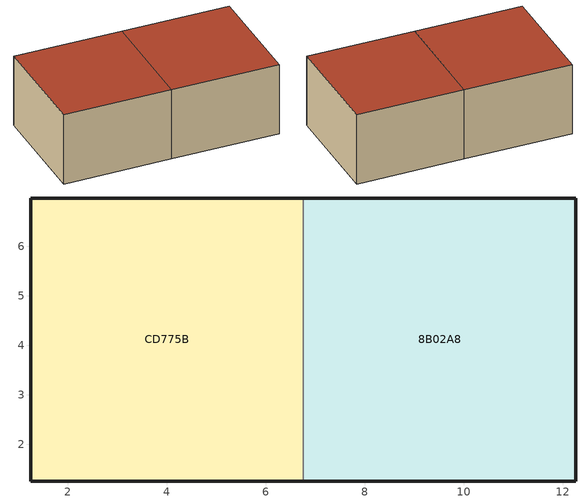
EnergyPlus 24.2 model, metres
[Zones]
CD775B
 floor ground (Exterior Floor): 6.76,6.97 6.76,1.25 1.25,1.25 1.25,6.97 z0
 wall outside (Exterior Wall): 6.76,6.97 1.25,6.97 1.25,1.25 6.76,1.25 z0:3.8
 wall to 8B02A8 (Exterior Wall): 6.76,1.25 6.76,6.97 z0:3.8
 roof outside (Exterior Roof): 1.25,6.97 1.25,1.25 6.76,1.25 6.76,6.97 z3.8
8B02A8
 floor ground (Exterior Floor): 12.27,6.97 12.27,1.25 6.76,1.25 6.76,6.97 z0
 wall outside (Exterior Wall): 6.76,1.25 12.27,1.25 12.27,6.97 6.76,6.97 z0:3.8
 roof outside (Exterior Roof): 6.76,6.97 6.76,1.25 12.27,1.25 12.27,6.97 z3.8
[Building]
Untitled: North Axis {deg}=0; Terrain=City; Loads Convergence Tolerance Value {W}=0.04; Temperature Convergence Tolerance Value {deltaC}=0.4; Solar Distribution=FullInteriorAndExterior; Maximum Number of Warmup Days=25; Minimum Number of Warmup Days=6
[Site:Location]
CHICAGO_IL_USA TMY2-94846: Latitude {deg}=41.78; Longitude {deg}=-87.75; Time Zone {hr}=-6; Elevation {m}=190
[Material]
Name | Roughness | Thickness {m} | Conductivity {W/m-K} | Density {kg/m3} | Specific Heat {J/kg-K}
I02 50mm insulation board | MediumRough | 0.0508 | 0.03 | 43 | 1210
G01a 19mm gypsum board | MediumSmooth | 0.019 | 0.16 | 800 | 1090
M11 100mm lightweight concrete | MediumRough | 0.1016 | 0.53 | 1280 | 840
F16 Acoustic tile | MediumSmooth | 0.0191 | 0.06 | 368 | 590
M01 100mm brick | MediumRough | 0.1016 | 0.89 | 1920 | 790
M15 200mm heavyweight concrete | MediumRough | 0.2032 | 1.95 | 2240 | 900
[Material:AirGap]
Name | Thermal Resistance {m2-K/W}
F04 Wall air space resistance | 0.15
F05 Ceiling air space resistance | 0.18
[Construction]
Exterior Floor: I02 50mm insulation board, M15 200mm heavyweight concrete
Exterior Wall: M01 100mm brick, M15 200mm heavyweight concrete, I02 50mm insulation board, F04 Wall air space resistance, G01a 19mm gypsum board
Exterior Roof: M11 100mm lightweight concrete, F05 Ceiling air space resistance, F16 Acoustic tile
[HVACTemplate:Thermostat]
Constant Setpoint Thermostat: Constant Heating Setpoint {C}=20; Constant Cooling Setpoint {C}=25
[Zone] Type=1; Multiplier=1
CD775B; 8B02A8
